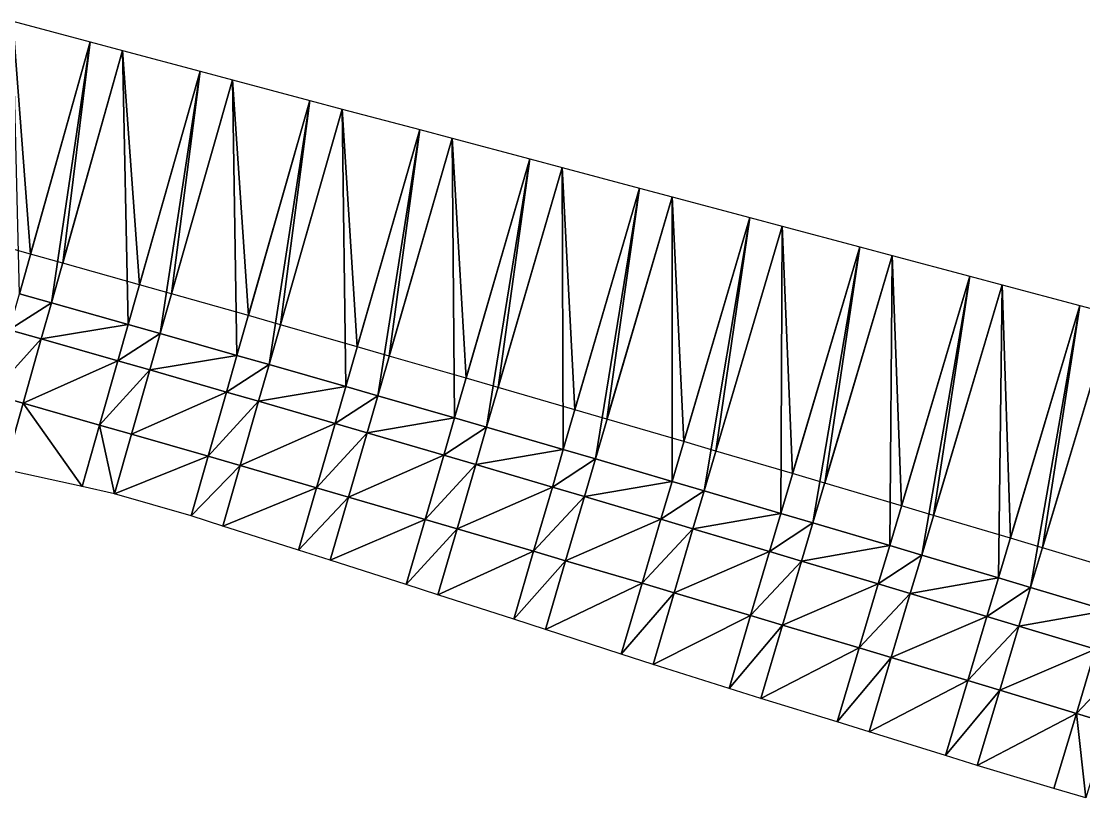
# Model space of a CAD drawing. Header units: metres. Extents: x 1882598 to 1885460, y 3171405 to 3171756.
# Drawn here: x 1883764.59 to 1883773.84, y 3171693.55 to 3171700.32 of the extents above; entities that cross this region are included whole.
import ezdxf

# ---------------------------------------------------------------- set-up
doc = ezdxf.new("R2010")
doc.units = ezdxf.units.M
doc.header["$MEASUREMENT"] = 0
doc.layers.add('Triangles surfaces projet', color=7, linetype='Continuous', true_color=0x848484)

msp = doc.modelspace()

# ---------------------------------------------------------------- linework, layer by layer
at = {"layer": 'Triangles surfaces projet'}
for points in [[(1883764.6689, 3171698.2859, 153.3452), (1883763.9997, 3171698.4733, 153.3471), (1883764.5148, 3171700.3153, 153.4079), (1883764.6689, 3171698.2859, 153.3452)], [(1883764.5148, 3171700.3153, 153.0579), (1883765.1892, 3171700.1354, 153.0559), (1883764.571, 3171697.938, 152.9838), (1883764.5148, 3171700.3153, 153.0579)], [(1883765.1892, 3171700.1354, 153.4059), (1883764.6689, 3171698.2859, 153.3452), (1883764.5148, 3171700.3153, 153.4079), (1883765.1892, 3171700.1354, 153.4059)], [(1883764.8503, 3171697.8595, 152.9829), (1883764.571, 3171697.938, 152.9838), (1883765.1892, 3171700.1354, 153.0559), (1883764.8503, 3171697.8595, 152.9829)], [(1883764.9483, 3171698.2073, 153.3443), (1883764.6689, 3171698.2859, 153.3452), (1883765.1892, 3171700.1354, 153.4059), (1883764.9483, 3171698.2073, 153.3443)], [(1883765.4709, 3171700.0603, 153.0551), (1883764.8503, 3171697.8595, 152.9829), (1883765.1892, 3171700.1354, 153.0559), (1883765.4709, 3171700.0603, 153.0551)], [(1883765.4709, 3171700.0603, 153.4051), (1883764.9483, 3171698.2073, 153.3443), (1883765.1892, 3171700.1354, 153.4059), (1883765.4709, 3171700.0603, 153.4051)], [(1883765.5189, 3171697.6707, 152.9809), (1883764.8503, 3171697.8595, 152.9829), (1883765.4709, 3171700.0603, 153.0551), (1883765.5189, 3171697.6707, 152.9809)], [(1883765.6175, 3171698.0184, 153.3423), (1883764.9483, 3171698.2073, 153.3443), (1883765.4709, 3171700.0603, 153.4051), (1883765.6175, 3171698.0184, 153.3423)], [(1883765.4709, 3171700.0603, 153.0551), (1883766.1455, 3171699.8804, 153.0531), (1883765.5189, 3171697.6707, 152.9809), (1883765.4709, 3171700.0603, 153.0551)], [(1883766.1455, 3171699.8804, 153.4031), (1883765.6175, 3171698.0184, 153.3423), (1883765.4709, 3171700.0603, 153.4051), (1883766.1455, 3171699.8804, 153.4031)], [(1883765.7981, 3171697.5916, 152.98), (1883765.5189, 3171697.6707, 152.9809), (1883766.1455, 3171699.8804, 153.0531), (1883765.7981, 3171697.5916, 152.98)], [(1883765.8969, 3171697.9391, 153.3414), (1883765.6175, 3171698.0184, 153.3423), (1883766.1455, 3171699.8804, 153.4031), (1883765.8969, 3171697.9391, 153.3414)], [(1883766.1455, 3171699.8804, 153.0531), (1883766.4274, 3171699.8052, 153.0522), (1883765.7981, 3171697.5916, 152.98), (1883766.1455, 3171699.8804, 153.0531)], [(1883766.4274, 3171699.8052, 153.4022), (1883765.8969, 3171697.9391, 153.3414), (1883766.1455, 3171699.8804, 153.4031), (1883766.4274, 3171699.8052, 153.4022)], [(1883766.4667, 3171697.4013, 152.9779), (1883765.7981, 3171697.5916, 152.98), (1883766.4274, 3171699.8052, 153.0522), (1883766.4667, 3171697.4013, 152.9779)], [(1883766.566, 3171697.7487, 153.3392), (1883765.8969, 3171697.9391, 153.3414), (1883766.4274, 3171699.8052, 153.4022), (1883766.566, 3171697.7487, 153.3392)], [(1883767.1023, 3171699.6252, 153.0502), (1883766.4667, 3171697.4013, 152.9779), (1883766.4274, 3171699.8052, 153.0522), (1883767.1023, 3171699.6252, 153.0502)], [(1883767.1023, 3171699.6252, 153.4002), (1883766.566, 3171697.7487, 153.3392), (1883766.4274, 3171699.8052, 153.4022), (1883767.1023, 3171699.6252, 153.4002)], [(1883767.1023, 3171699.6252, 153.0502), (1883766.7459, 3171697.3216, 152.977), (1883766.4667, 3171697.4013, 152.9779), (1883767.1023, 3171699.6252, 153.0502)], [(1883766.8454, 3171697.6689, 153.3382), (1883766.566, 3171697.7487, 153.3392), (1883767.1023, 3171699.6252, 153.4002), (1883766.8454, 3171697.6689, 153.3382)], [(1883767.3843, 3171699.5501, 153.0493), (1883766.7459, 3171697.3216, 152.977), (1883767.1023, 3171699.6252, 153.0502), (1883767.3843, 3171699.5501, 153.0493)], [(1883767.3843, 3171699.5501, 153.3993), (1883766.8454, 3171697.6689, 153.3382), (1883767.1023, 3171699.6252, 153.4002), (1883767.3843, 3171699.5501, 153.3993)], [(1883767.4145, 3171697.1299, 152.9748), (1883766.7459, 3171697.3216, 152.977), (1883767.3843, 3171699.5501, 153.0493), (1883767.4145, 3171697.1299, 152.9748)], [(1883767.5144, 3171697.477, 153.336), (1883766.8454, 3171697.6689, 153.3382), (1883767.3843, 3171699.5501, 153.3993), (1883767.5144, 3171697.477, 153.336)], [(1883768.0595, 3171699.37, 153.0471), (1883767.4145, 3171697.1299, 152.9748), (1883767.3843, 3171699.5501, 153.0493), (1883768.0595, 3171699.37, 153.0471)], [(1883768.0595, 3171699.37, 153.3971), (1883767.5144, 3171697.477, 153.336), (1883767.3843, 3171699.5501, 153.3993), (1883768.0595, 3171699.37, 153.3971)], [(1883768.0595, 3171699.37, 153.0471), (1883767.6937, 3171697.0495, 152.9738), (1883767.4145, 3171697.1299, 152.9748), (1883768.0595, 3171699.37, 153.0471)], [(1883767.7938, 3171697.3966, 153.335), (1883767.5144, 3171697.477, 153.336), (1883768.0595, 3171699.37, 153.3971), (1883767.7938, 3171697.3966, 153.335)], [(1883767.6937, 3171697.0495, 152.9738), (1883768.0595, 3171699.37, 153.0471), (1883768.3416, 3171699.2948, 153.0462), (1883767.6937, 3171697.0495, 152.9738)], [(1883768.3416, 3171699.2948, 153.0462), (1883768.3623, 3171696.8565, 152.9714), (1883767.6937, 3171697.0495, 152.9738), (1883768.3416, 3171699.2948, 153.0462)], [(1883768.3416, 3171699.2948, 153.3962), (1883767.7938, 3171697.3966, 153.335), (1883768.0595, 3171699.37, 153.3971), (1883768.3416, 3171699.2948, 153.3962)], [(1883768.4629, 3171697.2033, 153.3326), (1883767.7938, 3171697.3966, 153.335), (1883768.3416, 3171699.2948, 153.3962), (1883768.4629, 3171697.2033, 153.3326)], [(1883768.3416, 3171699.2948, 153.0462), (1883769.0171, 3171699.1146, 153.044), (1883768.3623, 3171696.8565, 152.9714), (1883768.3416, 3171699.2948, 153.0462)], [(1883769.0171, 3171699.1146, 153.394), (1883768.4629, 3171697.2033, 153.3326), (1883768.3416, 3171699.2948, 153.3962), (1883769.0171, 3171699.1146, 153.394)], [(1883768.3623, 3171696.8565, 152.9714), (1883769.0171, 3171699.1146, 153.044), (1883768.6415, 3171696.7755, 152.9704), (1883768.3623, 3171696.8565, 152.9714)], [(1883768.7423, 3171697.1223, 153.3315), (1883768.4629, 3171697.2033, 153.3326), (1883769.0171, 3171699.1146, 153.394), (1883768.7423, 3171697.1223, 153.3315)], [(1883769.2993, 3171699.0394, 153.043), (1883768.6415, 3171696.7755, 152.9704), (1883769.0171, 3171699.1146, 153.044), (1883769.2993, 3171699.0394, 153.043)], [(1883769.2993, 3171699.0394, 153.393), (1883768.7423, 3171697.1223, 153.3315), (1883769.0171, 3171699.1146, 153.394), (1883769.2993, 3171699.0394, 153.393)], [(1883768.6415, 3171696.7755, 152.9704), (1883769.2993, 3171699.0394, 153.043), (1883769.3101, 3171696.5811, 152.968), (1883768.6415, 3171696.7755, 152.9704)], [(1883769.4113, 3171696.9277, 153.329), (1883768.7423, 3171697.1223, 153.3315), (1883769.2993, 3171699.0394, 153.393), (1883769.4113, 3171696.9277, 153.329)], [(1883769.2993, 3171699.0394, 153.043), (1883769.9752, 3171698.8591, 153.0408), (1883769.3101, 3171696.5811, 152.968), (1883769.2993, 3171699.0394, 153.043)], [(1883769.9752, 3171698.8591, 153.3908), (1883769.4113, 3171696.9277, 153.329), (1883769.2993, 3171699.0394, 153.393), (1883769.9752, 3171698.8591, 153.3908)], [(1883769.3101, 3171696.5811, 152.968), (1883769.9752, 3171698.8591, 153.0408), (1883769.5893, 3171696.4997, 152.9669), (1883769.3101, 3171696.5811, 152.968)], [(1883769.6907, 3171696.8462, 153.3279), (1883769.4113, 3171696.9277, 153.329), (1883769.9752, 3171698.8591, 153.3908), (1883769.6907, 3171696.8462, 153.3279)], [(1883770.2575, 3171698.7838, 153.0398), (1883769.5893, 3171696.4997, 152.9669), (1883769.9752, 3171698.8591, 153.0408), (1883770.2575, 3171698.7838, 153.0398)], [(1883770.2575, 3171698.7838, 153.3898), (1883769.6907, 3171696.8462, 153.3279), (1883769.9752, 3171698.8591, 153.3908), (1883770.2575, 3171698.7838, 153.3898)], [(1883770.2579, 3171696.304, 152.9643), (1883769.5893, 3171696.4997, 152.9669), (1883770.2575, 3171698.7838, 153.0398), (1883770.2579, 3171696.304, 152.9643)], [(1883770.3597, 3171696.6503, 153.3253), (1883769.6907, 3171696.8462, 153.3279), (1883770.2575, 3171698.7838, 153.3898), (1883770.3597, 3171696.6503, 153.3253)], [(1883770.2579, 3171696.304, 152.9643), (1883770.2575, 3171698.7838, 153.0398), (1883770.9337, 3171698.6035, 153.0374), (1883770.2579, 3171696.304, 152.9643)], [(1883770.9337, 3171698.6035, 153.3874), (1883770.3597, 3171696.6503, 153.3253), (1883770.2575, 3171698.7838, 153.3898), (1883770.9337, 3171698.6035, 153.3874)], [(1883770.5372, 3171696.222, 152.9632), (1883770.2579, 3171696.304, 152.9643), (1883770.9337, 3171698.6035, 153.0374), (1883770.5372, 3171696.222, 152.9632)], [(1883770.6391, 3171696.5683, 153.3242), (1883770.3597, 3171696.6503, 153.3253), (1883770.9337, 3171698.6035, 153.3874), (1883770.6391, 3171696.5683, 153.3242)], [(1883770.5372, 3171696.222, 152.9632), (1883770.9337, 3171698.6035, 153.0374), (1883771.2161, 3171698.5282, 153.0364), (1883770.5372, 3171696.222, 152.9632)], [(1883771.2161, 3171698.5282, 153.3864), (1883770.6391, 3171696.5683, 153.3242), (1883770.9337, 3171698.6035, 153.3874), (1883771.2161, 3171698.5282, 153.3864)], [(1883771.2161, 3171698.5282, 153.0364), (1883771.2058, 3171696.025, 152.9605), (1883770.5372, 3171696.222, 152.9632), (1883771.2161, 3171698.5282, 153.0364)], [(1883771.3082, 3171696.3712, 153.3215), (1883770.6391, 3171696.5683, 153.3242), (1883771.2161, 3171698.5282, 153.3864), (1883771.3082, 3171696.3712, 153.3215)], [(1883771.2161, 3171698.5282, 153.0364), (1883771.8926, 3171698.3478, 153.0339), (1883771.2058, 3171696.025, 152.9605), (1883771.2161, 3171698.5282, 153.0364)], [(1883771.8926, 3171698.3478, 153.3839), (1883771.3082, 3171696.3712, 153.3215), (1883771.2161, 3171698.5282, 153.3864), (1883771.8926, 3171698.3478, 153.3839)], [(1883771.4851, 3171695.9425, 152.9594), (1883771.2058, 3171696.025, 152.9605), (1883771.8926, 3171698.3478, 153.0339), (1883771.4851, 3171695.9425, 152.9594)], [(1883771.5876, 3171696.2886, 153.3203), (1883771.3082, 3171696.3712, 153.3215), (1883771.8926, 3171698.3478, 153.3839), (1883771.5876, 3171696.2886, 153.3203)], [(1883771.8926, 3171698.3478, 153.0339), (1883772.1752, 3171698.2725, 153.0329), (1883771.4851, 3171695.9425, 152.9594), (1883771.8926, 3171698.3478, 153.0339)], [(1883771.4851, 3171695.9425, 152.9594), (1883772.1752, 3171698.2725, 153.0329), (1883772.1538, 3171695.7444, 152.9566), (1883771.4851, 3171695.9425, 152.9594)], [(1883772.1752, 3171698.2725, 153.3829), (1883771.5876, 3171696.2886, 153.3203), (1883771.8926, 3171698.3478, 153.3839), (1883772.1752, 3171698.2725, 153.3829)], [(1883772.2566, 3171696.0903, 153.3175), (1883771.5876, 3171696.2886, 153.3203), (1883772.1752, 3171698.2725, 153.3829), (1883772.2566, 3171696.0903, 153.3175)], [(1883772.1538, 3171695.7444, 152.9566), (1883772.1752, 3171698.2725, 153.0329), (1883772.8519, 3171698.092, 153.0304), (1883772.1538, 3171695.7444, 152.9566)], [(1883772.8519, 3171698.092, 153.3804), (1883772.2566, 3171696.0903, 153.3175), (1883772.1752, 3171698.2725, 153.3829), (1883772.8519, 3171698.092, 153.3804)], [(1883772.1538, 3171695.7444, 152.9566), (1883772.8519, 3171698.092, 153.0304), (1883772.4331, 3171695.6614, 152.9554), (1883772.1538, 3171695.7444, 152.9566)], [(1883772.5361, 3171696.0072, 153.3163), (1883772.2566, 3171696.0903, 153.3175), (1883772.8519, 3171698.092, 153.3804), (1883772.5361, 3171696.0072, 153.3163)], [(1883772.4331, 3171695.6614, 152.9554), (1883772.8519, 3171698.092, 153.0304), (1883773.1346, 3171698.0166, 153.0293), (1883772.4331, 3171695.6614, 152.9554)], [(1883773.1346, 3171698.0166, 153.3793), (1883772.5361, 3171696.0072, 153.3163), (1883772.8519, 3171698.092, 153.3804), (1883773.1346, 3171698.0166, 153.3793)], [(1883773.1018, 3171695.4621, 152.9525), (1883772.4331, 3171695.6614, 152.9554), (1883773.1346, 3171698.0166, 153.0293), (1883773.1018, 3171695.4621, 152.9525)], [(1883773.2052, 3171695.8078, 153.3133), (1883772.5361, 3171696.0072, 153.3163), (1883773.1346, 3171698.0166, 153.3793), (1883773.2052, 3171695.8078, 153.3133)], [(1883773.1018, 3171695.4621, 152.9525), (1883773.1346, 3171698.0166, 153.0293), (1883773.8117, 3171697.836, 153.0267), (1883773.1018, 3171695.4621, 152.9525)], [(1883773.8117, 3171697.836, 153.3767), (1883773.2052, 3171695.8078, 153.3133), (1883773.1346, 3171698.0166, 153.3793), (1883773.8117, 3171697.836, 153.3767)], [(1883764.4832, 3171697.6257, 152.6594), (1883764.571, 3171697.938, 152.9838), (1883764.8503, 3171697.8595, 152.9829), (1883764.4832, 3171697.6257, 152.6594)], [(1883764.7619, 3171697.5462, 152.6575), (1883764.4832, 3171697.6257, 152.6594), (1883764.8503, 3171697.8595, 152.9829), (1883764.7619, 3171697.5462, 152.6575)], [(1883765.5189, 3171697.6707, 152.9809), (1883764.7619, 3171697.5462, 152.6575), (1883764.8503, 3171697.8595, 152.9829), (1883765.5189, 3171697.6707, 152.9809)], [(1883773.1018, 3171695.4621, 152.9525), (1883773.8117, 3171697.836, 153.0267), (1883773.3811, 3171695.3787, 152.9513), (1883773.1018, 3171695.4621, 152.9525)], [(1883773.4847, 3171695.7243, 153.3121), (1883773.2052, 3171695.8078, 153.3133), (1883773.8117, 3171697.836, 153.3767), (1883773.4847, 3171695.7243, 153.3121)], [(1883773.8117, 3171697.836, 153.0267), (1883774.0945, 3171697.7606, 153.0256), (1883773.3811, 3171695.3787, 152.9513), (1883773.8117, 3171697.836, 153.0267)], [(1883774.0945, 3171697.7606, 153.3756), (1883773.4847, 3171695.7243, 153.3121), (1883773.8117, 3171697.836, 153.3767), (1883774.0945, 3171697.7606, 153.3756)], [(1883773.3811, 3171695.3787, 152.9513), (1883774.0945, 3171697.7606, 153.0256), (1883774.05, 3171695.1783, 152.9483), (1883773.3811, 3171695.3787, 152.9513)], [(1883774.1538, 3171695.5238, 153.309), (1883773.4847, 3171695.7243, 153.3121), (1883774.0945, 3171697.7606, 153.3756), (1883774.1538, 3171695.5238, 153.309)], [(1883764.7619, 3171697.5462, 152.6575), (1883764.3253, 3171697.0647, 152.6594), (1883764.4832, 3171697.6257, 152.6594), (1883764.7619, 3171697.5462, 152.6575)], [(1883764.7619, 3171697.5462, 152.6575), (1883765.5189, 3171697.6707, 152.9809), (1883765.4294, 3171697.3551, 152.6529), (1883764.7619, 3171697.5462, 152.6575)], [(1883765.7981, 3171697.5916, 152.98), (1883765.4294, 3171697.3551, 152.6529), (1883765.5189, 3171697.6707, 152.9809), (1883765.7981, 3171697.5916, 152.98)], [(1883764.6037, 3171696.9853, 152.6575), (1883764.3253, 3171697.0647, 152.6594), (1883764.7619, 3171697.5462, 152.6575), (1883764.6037, 3171696.9853, 152.6575)], [(1883764.6037, 3171696.9853, 152.6575), (1883764.7619, 3171697.5462, 152.6575), (1883765.4294, 3171697.3551, 152.6529), (1883764.6037, 3171696.9853, 152.6575)], [(1883765.7081, 3171697.2751, 152.651), (1883765.4294, 3171697.3551, 152.6529), (1883765.7981, 3171697.5916, 152.98), (1883765.7081, 3171697.2751, 152.651)], [(1883766.4667, 3171697.4013, 152.9779), (1883765.7081, 3171697.2751, 152.651), (1883765.7981, 3171697.5916, 152.98), (1883766.4667, 3171697.4013, 152.9779)], [(1883764.6037, 3171696.9853, 152.6575), (1883765.4294, 3171697.3551, 152.6529), (1883765.2703, 3171696.7944, 152.6529), (1883764.6037, 3171696.9853, 152.6575)], [(1883765.7081, 3171697.2751, 152.651), (1883765.2703, 3171696.7944, 152.6529), (1883765.4294, 3171697.3551, 152.6529), (1883765.7081, 3171697.2751, 152.651)], [(1883765.7081, 3171697.2751, 152.651), (1883766.4667, 3171697.4013, 152.9779), (1883766.3756, 3171697.0826, 152.6464), (1883765.7081, 3171697.2751, 152.651)], [(1883766.3756, 3171697.0826, 152.6464), (1883766.4667, 3171697.4013, 152.9779), (1883766.7459, 3171697.3216, 152.977), (1883766.3756, 3171697.0826, 152.6464)], [(1883765.2703, 3171696.7944, 152.6529), (1883765.7081, 3171697.2751, 152.651), (1883765.5488, 3171696.7144, 152.651), (1883765.2703, 3171696.7944, 152.6529)], [(1883766.3756, 3171697.0826, 152.6464), (1883765.5488, 3171696.7144, 152.651), (1883765.7081, 3171697.2751, 152.651), (1883766.3756, 3171697.0826, 152.6464)], [(1883766.7459, 3171697.3216, 152.977), (1883766.6544, 3171697.0019, 152.6445), (1883766.3756, 3171697.0826, 152.6464), (1883766.7459, 3171697.3216, 152.977)], [(1883767.4145, 3171697.1299, 152.9748), (1883766.6544, 3171697.0019, 152.6445), (1883766.7459, 3171697.3216, 152.977), (1883767.4145, 3171697.1299, 152.9748)], [(1883764.6037, 3171696.9853, 152.6575), (1883764.4409, 3171696.4078, 153.2575), (1883764.3253, 3171697.0647, 152.6594), (1883764.6037, 3171696.9853, 152.6575)], [(1883766.2154, 3171696.5222, 152.6464), (1883765.5488, 3171696.7144, 152.651), (1883766.3756, 3171697.0826, 152.6464), (1883766.2154, 3171696.5222, 152.6464)], [(1883766.6544, 3171697.0019, 152.6445), (1883766.2154, 3171696.5222, 152.6464), (1883766.3756, 3171697.0826, 152.6464), (1883766.6544, 3171697.0019, 152.6445)], [(1883766.6544, 3171697.0019, 152.6445), (1883767.4145, 3171697.1299, 152.9748), (1883767.3218, 3171696.8081, 152.6399), (1883766.6544, 3171697.0019, 152.6445)], [(1883767.3218, 3171696.8081, 152.6399), (1883767.4145, 3171697.1299, 152.9748), (1883767.6937, 3171697.0495, 152.9738), (1883767.3218, 3171696.8081, 152.6399)], [(1883765.1182, 3171696.258, 153.2104), (1883764.4409, 3171696.4078, 153.2575), (1883764.6037, 3171696.9853, 152.6575), (1883765.1182, 3171696.258, 153.2104)], [(1883765.2703, 3171696.7944, 152.6529), (1883765.1182, 3171696.258, 153.2104), (1883764.6037, 3171696.9853, 152.6575), (1883765.2703, 3171696.7944, 152.6529)], [(1883766.2154, 3171696.5222, 152.6464), (1883766.6544, 3171697.0019, 152.6445), (1883766.4939, 3171696.4416, 152.6445), (1883766.2154, 3171696.5222, 152.6464)], [(1883766.4939, 3171696.4416, 152.6445), (1883766.6544, 3171697.0019, 152.6445), (1883767.3218, 3171696.8081, 152.6399), (1883766.4939, 3171696.4416, 152.6445)], [(1883767.3218, 3171696.8081, 152.6399), (1883767.6937, 3171697.0495, 152.9738), (1883767.6006, 3171696.7269, 152.638), (1883767.3218, 3171696.8081, 152.6399)], [(1883767.6937, 3171697.0495, 152.9738), (1883768.3623, 3171696.8565, 152.9714), (1883767.6006, 3171696.7269, 152.638), (1883767.6937, 3171697.0495, 152.9738)], [(1883765.4012, 3171696.1952, 153.1908), (1883765.1182, 3171696.258, 153.2104), (1883765.2703, 3171696.7944, 152.6529), (1883765.4012, 3171696.1952, 153.1908)], [(1883765.5488, 3171696.7144, 152.651), (1883765.4012, 3171696.1952, 153.1908), (1883765.2703, 3171696.7944, 152.6529), (1883765.5488, 3171696.7144, 152.651)], [(1883767.3218, 3171696.8081, 152.6399), (1883767.1606, 3171696.248, 152.6399), (1883766.4939, 3171696.4416, 152.6445), (1883767.3218, 3171696.8081, 152.6399)], [(1883767.6006, 3171696.7269, 152.638), (1883767.1606, 3171696.248, 152.6399), (1883767.3218, 3171696.8081, 152.6399), (1883767.6006, 3171696.7269, 152.638)], [(1883768.2681, 3171696.5318, 152.6334), (1883767.6006, 3171696.7269, 152.638), (1883768.3623, 3171696.8565, 152.9714), (1883768.2681, 3171696.5318, 152.6334)], [(1883768.2681, 3171696.5318, 152.6334), (1883768.3623, 3171696.8565, 152.9714), (1883768.6415, 3171696.7755, 152.9704), (1883768.2681, 3171696.5318, 152.6334)], [(1883766.2154, 3171696.5222, 152.6464), (1883765.4012, 3171696.1952, 153.1908), (1883765.5488, 3171696.7144, 152.651), (1883766.2154, 3171696.5222, 152.6464)], [(1883767.1606, 3171696.248, 152.6399), (1883767.6006, 3171696.7269, 152.638), (1883767.439, 3171696.1669, 152.638), (1883767.1606, 3171696.248, 152.6399)], [(1883767.439, 3171696.1669, 152.638), (1883767.6006, 3171696.7269, 152.638), (1883768.2681, 3171696.5318, 152.6334), (1883767.439, 3171696.1669, 152.638)], [(1883768.6415, 3171696.7755, 152.9704), (1883768.5469, 3171696.4501, 152.6315), (1883768.2681, 3171696.5318, 152.6334), (1883768.6415, 3171696.7755, 152.9704)], [(1883769.3101, 3171696.5811, 152.968), (1883768.5469, 3171696.4501, 152.6315), (1883768.6415, 3171696.7755, 152.9704), (1883769.3101, 3171696.5811, 152.968)], [(1883766.2154, 3171696.5222, 152.6464), (1883766.0667, 3171696.0019, 153.1875), (1883765.4012, 3171696.1952, 153.1908), (1883766.2154, 3171696.5222, 152.6464)], [(1883766.0667, 3171696.0019, 153.1875), (1883766.2154, 3171696.5222, 152.6464), (1883766.4939, 3171696.4416, 152.6445), (1883766.0667, 3171696.0019, 153.1875)], [(1883767.439, 3171696.1669, 152.638), (1883768.2681, 3171696.5318, 152.6334), (1883768.1058, 3171695.972, 152.6334), (1883767.439, 3171696.1669, 152.638)], [(1883768.2681, 3171696.5318, 152.6334), (1883768.5469, 3171696.4501, 152.6315), (1883768.1058, 3171695.972, 152.6334), (1883768.2681, 3171696.5318, 152.6334)], [(1883768.5469, 3171696.4501, 152.6315), (1883769.3101, 3171696.5811, 152.968), (1883769.2145, 3171696.2538, 152.6269), (1883768.5469, 3171696.4501, 152.6315)], [(1883769.5893, 3171696.4997, 152.9669), (1883769.2145, 3171696.2538, 152.6269), (1883769.3101, 3171696.5811, 152.968), (1883769.5893, 3171696.4997, 152.9669)], [(1883766.0667, 3171696.0019, 153.1875), (1883766.4939, 3171696.4416, 152.6445), (1883766.3428, 3171695.9143, 153.193), (1883766.0667, 3171696.0019, 153.1875)], [(1883767.1606, 3171696.248, 152.6399), (1883766.3428, 3171695.9143, 153.193), (1883766.4939, 3171696.4416, 152.6445), (1883767.1606, 3171696.248, 152.6399)], [(1883768.1058, 3171695.972, 152.6334), (1883768.5469, 3171696.4501, 152.6315), (1883768.3843, 3171695.8904, 152.6315), (1883768.1058, 3171695.972, 152.6334)], [(1883768.3843, 3171695.8904, 152.6315), (1883768.5469, 3171696.4501, 152.6315), (1883769.2145, 3171696.2538, 152.6269), (1883768.3843, 3171695.8904, 152.6315)], [(1883769.4933, 3171696.1715, 152.625), (1883769.2145, 3171696.2538, 152.6269), (1883769.5893, 3171696.4997, 152.9669), (1883769.4933, 3171696.1715, 152.625)], [(1883769.5893, 3171696.4997, 152.9669), (1883770.2579, 3171696.304, 152.9643), (1883769.4933, 3171696.1715, 152.625), (1883769.5893, 3171696.4997, 152.9669)], [(1883767.0038, 3171695.7037, 153.2064), (1883766.3428, 3171695.9143, 153.193), (1883767.1606, 3171696.248, 152.6399), (1883767.0038, 3171695.7037, 153.2064)], [(1883767.1606, 3171696.248, 152.6399), (1883767.439, 3171696.1669, 152.638), (1883767.0038, 3171695.7037, 153.2064), (1883767.1606, 3171696.248, 152.6399)], [(1883769.0512, 3171695.6943, 152.6269), (1883768.3843, 3171695.8904, 152.6315), (1883769.2145, 3171696.2538, 152.6269), (1883769.0512, 3171695.6943, 152.6269)], [(1883769.0512, 3171695.6943, 152.6269), (1883769.2145, 3171696.2538, 152.6269), (1883769.4933, 3171696.1715, 152.625), (1883769.0512, 3171695.6943, 152.6269)], [(1883770.161, 3171695.974, 152.6204), (1883769.4933, 3171696.1715, 152.625), (1883770.2579, 3171696.304, 152.9643), (1883770.161, 3171695.974, 152.6204)], [(1883770.161, 3171695.974, 152.6204), (1883770.2579, 3171696.304, 152.9643), (1883770.5372, 3171696.222, 152.9632), (1883770.161, 3171695.974, 152.6204)], [(1883767.2799, 3171695.6155, 153.2119), (1883767.0038, 3171695.7037, 153.2064), (1883767.439, 3171696.1669, 152.638), (1883767.2799, 3171695.6155, 153.2119)], [(1883767.2799, 3171695.6155, 153.2119), (1883767.439, 3171696.1669, 152.638), (1883768.1058, 3171695.972, 152.6334), (1883767.2799, 3171695.6155, 153.2119)], [(1883769.3297, 3171695.6121, 152.625), (1883769.0512, 3171695.6943, 152.6269), (1883769.4933, 3171696.1715, 152.625), (1883769.3297, 3171695.6121, 152.625)], [(1883770.161, 3171695.974, 152.6204), (1883769.3297, 3171695.6121, 152.625), (1883769.4933, 3171696.1715, 152.625), (1883770.161, 3171695.974, 152.6204)], [(1883770.161, 3171695.974, 152.6204), (1883770.5372, 3171696.222, 152.9632), (1883770.4398, 3171695.8913, 152.6185), (1883770.161, 3171695.974, 152.6204)], [(1883771.2058, 3171696.025, 152.9605), (1883770.4398, 3171695.8913, 152.6185), (1883770.5372, 3171696.222, 152.9632), (1883771.2058, 3171696.025, 152.9605)], [(1883767.2799, 3171695.6155, 153.2119), (1883768.1058, 3171695.972, 152.6334), (1883767.9409, 3171695.4035, 153.2253), (1883767.2799, 3171695.6155, 153.2119)], [(1883767.9409, 3171695.4035, 153.2253), (1883768.1058, 3171695.972, 152.6334), (1883768.3843, 3171695.8904, 152.6315), (1883767.9409, 3171695.4035, 153.2253)], [(1883769.9967, 3171695.4148, 152.6204), (1883769.3297, 3171695.6121, 152.625), (1883770.161, 3171695.974, 152.6204), (1883769.9967, 3171695.4148, 152.6204)], [(1883769.9967, 3171695.4148, 152.6204), (1883770.161, 3171695.974, 152.6204), (1883770.4398, 3171695.8913, 152.6185), (1883769.9967, 3171695.4148, 152.6204)], [(1883771.1075, 3171695.6926, 152.6139), (1883770.4398, 3171695.8913, 152.6185), (1883771.2058, 3171696.025, 152.9605), (1883771.1075, 3171695.6926, 152.6139)], [(1883771.4851, 3171695.9425, 152.9594), (1883771.1075, 3171695.6926, 152.6139), (1883771.2058, 3171696.025, 152.9605), (1883771.4851, 3171695.9425, 152.9594)], [(1883767.9409, 3171695.4035, 153.2253), (1883768.3843, 3171695.8904, 152.6315), (1883768.217, 3171695.3147, 153.231), (1883767.9409, 3171695.4035, 153.2253)], [(1883769.0512, 3171695.6943, 152.6269), (1883768.217, 3171695.3147, 153.231), (1883768.3843, 3171695.8904, 152.6315), (1883769.0512, 3171695.6943, 152.6269)], [(1883770.2752, 3171695.3322, 152.6185), (1883769.9967, 3171695.4148, 152.6204), (1883770.4398, 3171695.8913, 152.6185), (1883770.2752, 3171695.3322, 152.6185)], [(1883771.1075, 3171695.6926, 152.6139), (1883770.2752, 3171695.3322, 152.6185), (1883770.4398, 3171695.8913, 152.6185), (1883771.1075, 3171695.6926, 152.6139)], [(1883771.3864, 3171695.6094, 152.612), (1883771.1075, 3171695.6926, 152.6139), (1883771.4851, 3171695.9425, 152.9594), (1883771.3864, 3171695.6094, 152.612)], [(1883772.1538, 3171695.7444, 152.9566), (1883771.3864, 3171695.6094, 152.612), (1883771.4851, 3171695.9425, 152.9594), (1883772.1538, 3171695.7444, 152.9566)], [(1883768.8781, 3171695.1015, 153.2444), (1883768.217, 3171695.3147, 153.231), (1883769.0512, 3171695.6943, 152.6269), (1883768.8781, 3171695.1015, 153.2444)], [(1883769.0512, 3171695.6943, 152.6269), (1883769.3297, 3171695.6121, 152.625), (1883768.8781, 3171695.1015, 153.2444), (1883769.0512, 3171695.6943, 152.6269)], [(1883770.9423, 3171695.1337, 152.6139), (1883770.2752, 3171695.3322, 152.6185), (1883771.1075, 3171695.6926, 152.6139), (1883770.9423, 3171695.1337, 152.6139)], [(1883771.3864, 3171695.6094, 152.612), (1883770.9423, 3171695.1337, 152.6139), (1883771.1075, 3171695.6926, 152.6139), (1883771.3864, 3171695.6094, 152.612)], [(1883772.0542, 3171695.4097, 152.6074), (1883771.3864, 3171695.6094, 152.612), (1883772.1538, 3171695.7444, 152.9566), (1883772.0542, 3171695.4097, 152.6074)], [(1883772.4331, 3171695.6614, 152.9554), (1883772.0542, 3171695.4097, 152.6074), (1883772.1538, 3171695.7444, 152.9566), (1883772.4331, 3171695.6614, 152.9554)], [(1883768.8781, 3171695.1015, 153.2444), (1883769.3297, 3171695.6121, 152.625), (1883769.1542, 3171695.0122, 153.2501), (1883768.8781, 3171695.1015, 153.2444)], [(1883769.9967, 3171695.4148, 152.6204), (1883769.1542, 3171695.0122, 153.2501), (1883769.3297, 3171695.6121, 152.625), (1883769.9967, 3171695.4148, 152.6204)], [(1883770.9423, 3171695.1337, 152.6139), (1883771.3864, 3171695.6094, 152.612), (1883771.2209, 3171695.0506, 152.612), (1883770.9423, 3171695.1337, 152.6139)], [(1883772.0542, 3171695.4097, 152.6074), (1883771.2209, 3171695.0506, 152.612), (1883771.3864, 3171695.6094, 152.612), (1883772.0542, 3171695.4097, 152.6074)], [(1883772.0542, 3171695.4097, 152.6074), (1883772.4331, 3171695.6614, 152.9554), (1883772.3332, 3171695.3261, 152.6055), (1883772.0542, 3171695.4097, 152.6074)], [(1883772.3332, 3171695.3261, 152.6055), (1883772.4331, 3171695.6614, 152.9554), (1883773.1018, 3171695.4621, 152.9525), (1883772.3332, 3171695.3261, 152.6055)], [(1883769.8153, 3171694.7977, 153.2636), (1883769.1542, 3171695.0122, 153.2501), (1883769.9967, 3171695.4148, 152.6204), (1883769.8153, 3171694.7977, 153.2636)], [(1883769.9967, 3171695.4148, 152.6204), (1883770.2752, 3171695.3322, 152.6185), (1883769.8153, 3171694.7977, 153.2636), (1883769.9967, 3171695.4148, 152.6204)], [(1883771.8881, 3171694.851, 152.6074), (1883771.2209, 3171695.0506, 152.612), (1883772.0542, 3171695.4097, 152.6074), (1883771.8881, 3171694.851, 152.6074)], [(1883772.3332, 3171695.3261, 152.6055), (1883771.8881, 3171694.851, 152.6074), (1883772.0542, 3171695.4097, 152.6074), (1883772.3332, 3171695.3261, 152.6055)], [(1883773.1018, 3171695.4621, 152.9525), (1883773.0011, 3171695.1253, 152.6009), (1883772.3332, 3171695.3261, 152.6055), (1883773.1018, 3171695.4621, 152.9525)], [(1883773.3811, 3171695.3787, 152.9513), (1883773.0011, 3171695.1253, 152.6009), (1883773.1018, 3171695.4621, 152.9525), (1883773.3811, 3171695.3787, 152.9513)], [(1883770.0915, 3171694.7079, 153.2692), (1883769.8153, 3171694.7977, 153.2636), (1883770.2752, 3171695.3322, 152.6185), (1883770.0915, 3171694.7079, 153.2692)], [(1883770.9423, 3171695.1337, 152.6139), (1883770.0915, 3171694.7079, 153.2692), (1883770.2752, 3171695.3322, 152.6185), (1883770.9423, 3171695.1337, 152.6139)], [(1883771.8881, 3171694.851, 152.6074), (1883772.3332, 3171695.3261, 152.6055), (1883772.1668, 3171694.7675, 152.6055), (1883771.8881, 3171694.851, 152.6074)], [(1883773.0011, 3171695.1253, 152.6009), (1883772.1668, 3171694.7675, 152.6055), (1883772.3332, 3171695.3261, 152.6055), (1883773.0011, 3171695.1253, 152.6009)], [(1883773.2801, 3171695.0412, 152.599), (1883773.0011, 3171695.1253, 152.6009), (1883773.3811, 3171695.3787, 152.9513), (1883773.2801, 3171695.0412, 152.599)], [(1883773.2801, 3171695.0412, 152.599), (1883773.3811, 3171695.3787, 152.9513), (1883774.05, 3171695.1783, 152.9483), (1883773.2801, 3171695.0412, 152.599)], [(1883770.0915, 3171694.7079, 153.2692), (1883770.9423, 3171695.1337, 152.6139), (1883770.754, 3171694.4969, 153.278), (1883770.0915, 3171694.7079, 153.2692)], [(1883770.754, 3171694.4969, 153.278), (1883770.9423, 3171695.1337, 152.6139), (1883771.2209, 3171695.0506, 152.612), (1883770.754, 3171694.4969, 153.278)], [(1883773.0011, 3171695.1253, 152.6009), (1883772.8341, 3171694.5669, 152.6009), (1883772.1668, 3171694.7675, 152.6055), (1883773.0011, 3171695.1253, 152.6009)], [(1883773.2801, 3171695.0412, 152.599), (1883772.8341, 3171694.5669, 152.6009), (1883773.0011, 3171695.1253, 152.6009), (1883773.2801, 3171695.0412, 152.599)], [(1883773.9481, 3171694.8394, 152.5944), (1883773.2801, 3171695.0412, 152.599), (1883774.05, 3171695.1783, 152.9483), (1883773.9481, 3171694.8394, 152.5944)], [(1883770.754, 3171694.4969, 153.278), (1883771.2209, 3171695.0506, 152.612), (1883771.0318, 3171694.412, 153.278), (1883770.754, 3171694.4969, 153.278)], [(1883771.2209, 3171695.0506, 152.612), (1883771.8881, 3171694.851, 152.6074), (1883771.0318, 3171694.412, 153.278), (1883771.2209, 3171695.0506, 152.612)], [(1883773.1128, 3171694.4829, 152.599), (1883772.8341, 3171694.5669, 152.6009), (1883773.2801, 3171695.0412, 152.599), (1883773.1128, 3171694.4829, 152.599)], [(1883773.9481, 3171694.8394, 152.5944), (1883773.1128, 3171694.4829, 152.599), (1883773.2801, 3171695.0412, 152.599), (1883773.9481, 3171694.8394, 152.5944)], [(1883771.6966, 3171694.2072, 153.2791), (1883771.0318, 3171694.412, 153.278), (1883771.8881, 3171694.851, 152.6074), (1883771.6966, 3171694.2072, 153.2791)], [(1883771.6966, 3171694.2072, 153.2791), (1883771.8881, 3171694.851, 152.6074), (1883772.1668, 3171694.7675, 152.6055), (1883771.6966, 3171694.2072, 153.2791)], [(1883771.6966, 3171694.2072, 153.2791), (1883772.1668, 3171694.7675, 152.6055), (1883771.9742, 3171694.121, 153.28), (1883771.6966, 3171694.2072, 153.2791)], [(1883772.8341, 3171694.5669, 152.6009), (1883771.9742, 3171694.121, 153.28), (1883772.1668, 3171694.7675, 152.6055), (1883772.8341, 3171694.5669, 152.6009)], [(1883773.7803, 3171694.2813, 152.5944), (1883773.1128, 3171694.4829, 152.599), (1883773.9481, 3171694.8394, 152.5944), (1883773.7803, 3171694.2813, 152.5944)], [(1883773.7803, 3171694.2813, 152.5944), (1883773.9481, 3171694.8394, 152.5944), (1883774.2271, 3171694.755, 152.5925), (1883773.7803, 3171694.2813, 152.5944)], [(1883773.7803, 3171694.2813, 152.5944), (1883774.2271, 3171694.755, 152.5925), (1883774.0591, 3171694.1969, 152.5925), (1883773.7803, 3171694.2813, 152.5944)], [(1883772.6389, 3171693.9142, 153.2821), (1883771.9742, 3171694.121, 153.28), (1883772.8341, 3171694.5669, 152.6009), (1883772.6389, 3171693.9142, 153.2821)], [(1883772.8341, 3171694.5669, 152.6009), (1883773.1128, 3171694.4829, 152.599), (1883772.6389, 3171693.9142, 153.2821), (1883772.8341, 3171694.5669, 152.6009)], [(1883772.6389, 3171693.9142, 153.2821), (1883773.1128, 3171694.4829, 152.599), (1883772.9166, 3171693.8276, 153.2831), (1883772.6389, 3171693.9142, 153.2821)], [(1883773.7803, 3171694.2813, 152.5944), (1883772.9166, 3171693.8276, 153.2831), (1883773.1128, 3171694.4829, 152.599), (1883773.7803, 3171694.2813, 152.5944)], [(1883773.5831, 3171693.6254, 153.2793), (1883772.9166, 3171693.8276, 153.2831), (1883773.7803, 3171694.2813, 152.5944), (1883773.5831, 3171693.6254, 153.2793)], [(1883773.863, 3171693.5453, 153.2729), (1883773.5831, 3171693.6254, 153.2793), (1883773.7803, 3171694.2813, 152.5944), (1883773.863, 3171693.5453, 153.2729)], [(1883773.7803, 3171694.2813, 152.5944), (1883774.0591, 3171694.1969, 152.5925), (1883773.863, 3171693.5453, 153.2729), (1883773.7803, 3171694.2813, 152.5944)]]:
    msp.add_3dface(points, dxfattribs=at)

doc.saveas('drawing.dxf')
